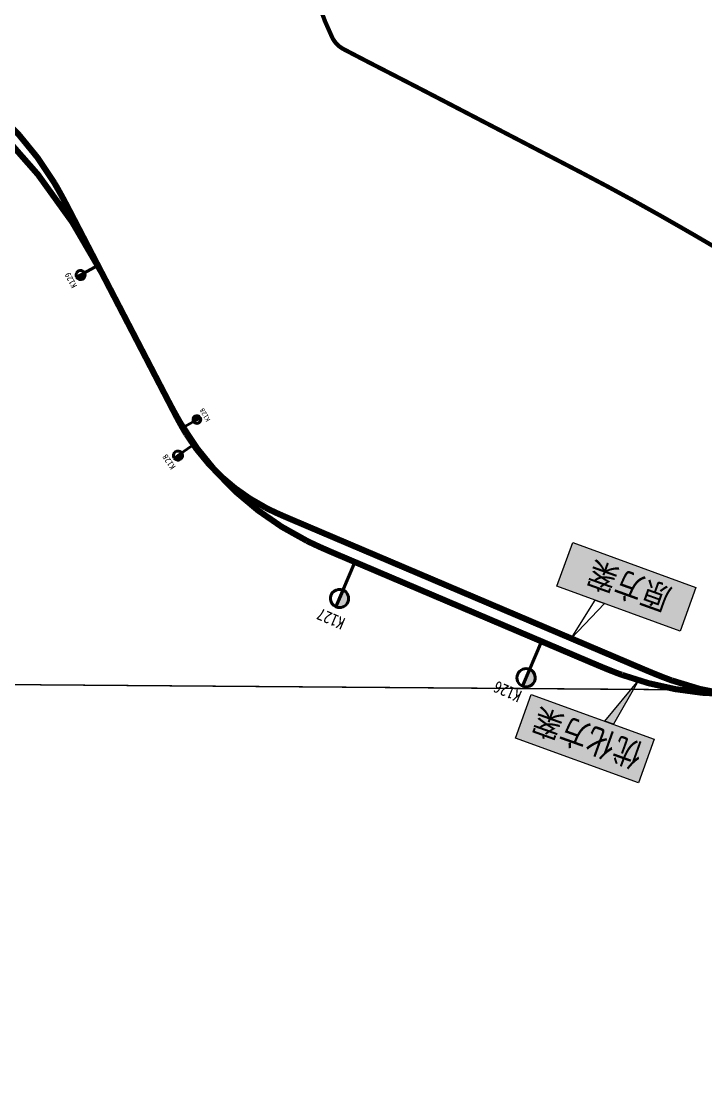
# Model space of a CAD drawing. Header units: millimetres. Extents: x 35376015 to 35425557, y 2978369 to 3016004.
# Drawn here: x 35401108 to 35404482, y 2981415 to 2986726 of the extents above; entities that cross this region are included whole.
import ezdxf
from ezdxf.enums import TextEntityAlignment as Align

# ---------------------------------------------------------------- set-up
doc = ezdxf.new("R2010")
doc.units = ezdxf.units.MM
doc.header["$XCLIPFRAME"] = 0
doc.linetypes.add('ACAD_ISO03W100', pattern=[30, 12, -18])
doc.layers.add('station', color=1, linetype='Continuous', lineweight=60)
doc.layers.add('zhix', color=5, linetype='Continuous', lineweight=30)
doc.styles.add('GTF_XW', font='SIMHEI.TTF', dxfattribs={"width": 0.85})
doc.styles.add('ST', font='SIMHEI.TTF')
picture_1 = doc.add_image_def('image15.tif', size_in_pixel=(23931, 18862))
picture_2 = doc.add_image_def('image19.tif', size_in_pixel=(23856, 18958))

# ---------------------------------------------------------------- blocks, each defined once
blk = doc.blocks.new('公里标')
at = {"layer": 'station'}
h = blk.add_hatch(color=256, dxfattribs=at)
edge = h.paths.add_edge_path()
edge.add_arc((0, 13), 3, 90, 270)
edge.add_line((0, 10), (0, 16))
blk.add_line((0, 16), (0, 0), dxfattribs=at)
blk.add_lwpolyline([(0, 16, 1), (0, 10)], format="xyb", close=True, dxfattribs=at)
blk.add_lwpolyline([(0, 16, -1), (0, 10, -15.340907)], format="xyb", dxfattribs=at)

msp = doc.modelspace()

# ---------------------------------------------------------------- hatches: boundary and pattern name
for points in [[(35404356.5, 2983720.3), (35403749.1, 2983941.2), (35403827.4, 2984156.3), (35404434.7, 2983935.3)], [(35404151.9, 2983477.3), (35404027.5, 2983260.5), (35403985.7, 2983275.7)], [(35404151.4, 2982971.9), (35403544.1, 2983192.9), (35403622.3, 2983407.9), (35404229.7, 2983186.9)]]:
    msp.add_hatch(color=3).paths.add_polyline_path(points)

# ---------------------------------------------------------------- linework, layer by layer
at = {"color": 7, "linetype": 'ACAD_ISO03W100', "lineweight": 30, "ltscale": 2, "const_width": 20, "flags": 128}
msp.add_lwpolyline([(35418866.2, 2978379, 0.00408), (35418596.8, 2978693.1, 0.004791), (35418362.6, 2978956.6, 0.000354), (35418239.2, 2979092.6, 0.003996), (35418228.1, 2979104.6, 0.067922), (35418130.9, 2979183.4, 0.051225), (35417981.4, 2979254.5, 0.009162), (35417860.1, 2979295.1, 0.017071), (35417793.9, 2979313.4, 0.003191), (35417664.5, 2979343.7, -0.002779), (35417515.8, 2979378.4, -0.00539), (35417279.6, 2979437.5, 0.004922), (35417021.1, 2979502.5, 0.037663), (35416897.7, 2979522.6, -0.03128), (35416749, 2979544.8, -0.053256), (35416561.7, 2979606.3, -0.060444), (35416413, 2979696.4, -0.007588), (35416234.3, 2979841, 0.006847), (35416036.6, 2980001.5, 0.000269), (35415709.9, 2980259.1, -0.000284), (35415399.9, 2980503.6, -0.004911), (35414938.6, 2980875.2, 0.012423), (35414754, 2981019.3, 0.022839), (35414740, 2981028.8, 0.001543), (35414525.8, 2981158.3, 0.010641), (35414147.8, 2981374.4, 0.041104), (35414044.6, 2981420.1, 0.069015), (35413989.5, 2981431, 0.030578), (35413863.2, 2981430.6, 0.031152), (35413746.1, 2981415.8, 0.023526), (35413594.1, 2981379.3, 0.09893), (35413417.6, 2981287.4, -0.098334), (35413240.1, 2981194.7, -0.040735), (35413083.5, 2981162.4, -0.057251), (35412969.5, 2981161.5, -0.032707), (35412844.6, 2981183.2, -0.068284), (35412787.9, 2981205.4, -0.006478), (35412708.2, 2981251.4, -0.00631), (35412627.7, 2981300.6, -0.00711), (35412453, 2981413.9, 0.016112), (35412375, 2981462.5, 0.006031), (35412355.7, 2981473.4, -0.001887), (35412293.4, 2981507.8, -0.031059), (35412115.8, 2981621.9, 0.058562), (35412018.1, 2981677.2, 0.074558), (35411972.8, 2981688.8, 0.023372), (35411824.6, 2981696.9, 0.031359), (35411658.6, 2981687.7, -0.046373), (35411546.1, 2981684.9, -0.013686), (35411441.8, 2981694.8, -0.015348), (35411349.5, 2981709.1, -0.009765), (35411222.9, 2981735.2, -0.009876), (35411098.7, 2981765.9, -0.010304), (35410982.9, 2981799.6, -0.003732), (35410665.7, 2981901.5, -0.011102), (35410325.7, 2982022, -0.019593), (35410137.6, 2982102.1, -0.046253), (35410000.5, 2982183.1, 0.027806), (35409777.8, 2982325.9, 0.038888), (35409137, 2982625.4, -0.041892), (35408543.6, 2982907.1, -0.012072), (35408137.3, 2983156.8, 0.016325), (35407835.3, 2983338.9, 0.005319), (35407527.4, 2983506.8, -0.009278), (35407351.6, 2983604.5, -0.002427), (35407251.1, 2983663.4, -0.001072), (35407024.6, 2983798.5, -0.005689), (35406755.9, 2983963.7, -0.023674), (35406693.7, 2984007.1, -0.028773), (35406654.5, 2984041.2, 0.013707), (35406574.3, 2984115.1, 0.00911), (35406364.5, 2984291.5, 0.004021), (35405878.9, 2984678.5, 0.011893), (35405195.9, 2985188.2, 0.018313), (35404733, 2985492, 0.007204), (35404263.5, 2985766.8, 0.008684), (35403867, 2985982.4, 0.000159), (35403714.4, 2986061.8, 0.000046), (35403186.2, 2986336.7, 0.00152), (35402876.1, 2986496.8, -0.002619), (35402696.3, 2986590.2, -0.160091), (35402640.3, 2986648, -0.04925), (35402551.8, 2986887.9, -0.091163), (35402531.9, 2987160, 0.101587), (35402509, 2987404.2, 0.031939), (35402455.4, 2987546.6, 0.061238), (35402414, 2987614.6, 0.066056), (35402315.7, 2987710, 0.060611), (35402186.1, 2987783.8, 0.013787), (35402000.7, 2987855.4, 0.005566), (35401535.2, 2988014.8, 0.005933), (35401024.9, 2988176.6, 0.060875), (35400973.3, 2988185.6, 0.033224), (35400911.1, 2988184.7, 0.007665), (35400643, 2988158.9, 0.016593), (35400459.3, 2988132.1, -0.061093), (35400408.8, 2988129.3, -0.014976), (35400290.7, 2988140.6, 0.003437), (35399777.5, 2988202.1, 0.001665), (35399411.5, 2988242.1, -0.004914), (35399287.6, 2988256.5, -0.047131), (35399187.2, 2988278.8, -0.017709), (35398930.6, 2988372.2, -0.000111), (35398779.7, 2988433.3, -0.000064), (35398519.9, 2988538.6, -0.000203), (35398073.5, 2988719.8, -0.000406), (35397849.8, 2988811, -0.034138), (35397734.3, 2988867.6, -0.048797), (35397661.1, 2988920, -0.026938), (35397646.4, 2988934.4, -0.001673), (35397423.8, 2989177.9, -0.010211), (35396545.8, 2990185.3, -0.111617), (35396489.3, 2990295.5, -0.00203), (35396470.1, 2990371.7, -0.000724), (35396417.2, 2990585.7, -0.000368), (35396317.1, 2990994.7, -0.001366), (35396290.5, 2991105, -0.050222), (35396256.9, 2991355.6, 0.034229), (35396219.3, 2991724.2, 0.006561), (35396183.3, 2991919, 0.00586), (35396137.5, 2992136.1, 0.016024), (35396087.8, 2992329.3, 0.014863), (35396021.5, 2992533.9, 0.042162), (35395954.4, 2992681.1, 0.029286), (35395828.8, 2992876.9, 0.036503), (35395689.3, 2993042, 0.052275), (35395572.8, 2993138.4, 0.024574), (35395433.6, 2993221.5, 0.019092), (35395245.9, 2993312.3, 0.024727), (35395060.7, 2993382.7, -0.028974), (35394903.1, 2993444.1, -0.030124), (35394739.9, 2993531.1, -0.059007), (35394665.5, 2993589.7, -0.019376), (35394594.5, 2993666.5, -0.00622), (35394386, 2993916.4, -0.009421), (35394243.9, 2994098.1, 0.015545), (35394156.4, 2994207.2, 0.089106), (35394087.4, 2994263.6, -0.100465), (35394027.2, 2994315.2, -0.041655), (35394007, 2994346.1, -0.006432), (35393896.2, 2994557.5, -0.054681), (35393773.9, 2994881.5, 0.109516), (35393695, 2995037.1, 0.074144), (35393642, 2995085, 0.038132), (35393521.4, 2995152.6, 0.066069), (35393359.2, 2995203.2, -0.108378), (35393262.5, 2995242.6, -0.00503), (35393059.4, 2995385.3, 0.003045), (35392724.9, 2995622.4, 0.000083), (35392471.9, 2995799.2, 0.000059), (35392115.6, 2996048.2, 0.004384), (35391640.4, 2996374.1, 0.078102), (35391610.9, 2996387.8, 0.037746), (35391594.4, 2996391.3, 0.002429), (35391334.8, 2996423.8, 0.010506), (35390977.1, 2996459.3, -0.036858), (35390875.7, 2996474.8, -0.036605), (35390856.6, 2996480.7, -0.001586), (35390427.7, 2996649.4, -0.004242), (35389970.5, 2996835.4, -0.026615), (35389899.5, 2996869.6, -0.128736), (35389844.8, 2996921.2, -0.014134), (35389504.6, 2997503.2, -0.01943), (35389279, 2997956.3, 0.038686), (35389156.9, 2998179.6, 0.040491), (35389062.6, 2998301.5, 0.036033), (35388937.1, 2998420.6, 0.040561), (35388843, 2998485.8, 0.049283), (35388757.2, 2998524.7, 0.11391), (35388618.7, 2998538.8, -0.068335), (35388388.5, 2998541.3, -0.035603), (35388043.8, 2998617.8, -0.141206), (35387967.5, 2998666.7, -0.001923), (35387871.2, 2998777.3, -0.000521), (35387518, 2999187, -0.000038), (35386834.3, 2999982.1, -0.000524), (35386784.5, 3000040.2, -0.010134), (35386729.9, 3000106.6, 0.008509), (35386665.1, 3000186, 0.047512), (35386585.5, 3000263.8, -0.02445), (35386424.4, 3000407.4, -0.019729), (35386303.5, 3000536.1, -0.053437), (35386266.2, 3000589.8, -0.06379), (35386232.7, 3000675.2, -0.023074), (35386182.4, 3000922.8, -0.000356), (35386171.5, 3000993.1, -0.000949), (35386167.5, 3001019.5, -0.008757), (35386151, 3001144.1, 0.006075), (35386128.2, 3001323.9, 0.038373), (35386094.2, 3001479.6, 0.046036), (35386044.5, 3001602.9, 0.055767), (35385965.9, 3001721, 0.027631), (35385770.6, 3001929.1, 0.00608), (35385451.2, 3002226.5, 0.010585), (35385262.1, 3002391.1, 0.005944), (35385135.2, 3002494.4, -0.00606), (35385010.7, 3002595.7, -0.016777), (35384908.4, 3002687.2, -0.01359), (35384789.1, 3002807.5, -0.066178), (35384707.4, 3002921.6, -0.040011), (35384615.3, 3003133.8, -0.040444), (35384572.4, 3003302.9, -0.040658), (35384557.4, 3003475.8, -0.080631), (35384601.1, 3003753.8, 0.06217), (35384670.7, 3004111.2, 0.020666), (35384677.8, 3004374.9, 0.053226), (35384665.4, 3004476.8, 0.111514), (35384601.5, 3004609.5, -0.078745), (35384499.6, 3004789.9, -0.027664), (35384444, 3004968.6, -0.040755), (35384423.1, 3005093.9, -0.151895), (35384467.7, 3005295.3, 0.164071), (35384504.7, 3005483.3, 0.000046), (35384471.7, 3005734, 0.000043), (35384436.2, 3006002.5, 0.000006), (35384400, 3006276.9, -0.000003), (35384344.1, 3006700.5, -0.004654), (35384329, 3006823.7, -0.001802), (35384294, 3007142.5)], format="xyb", dxfattribs=at)
at = {"color": 7, "lineweight": 30, "const_width": 1}
for points in [[(35407346.6, 2983595.9, -0.002427), (35407246, 2983654.8, -0.001072), (35407019.5, 2983789.9, -0.005689), (35406750.6, 2983955.2, -0.023674), (35406687.6, 2983999.2, -0.028773), (35406647.5, 2984034, 0.013707), (35406567.7, 2984107.5, 0.00911), (35406358.2, 2984283.7, 0.004021), (35405872.8, 2984670.6, 0.011893), (35405190.1, 2985180.1, 0.018313), (35404727.8, 2985483.4, 0.007204), (35404258.6, 2985758.1, 0.008684), (35403862.4, 2985973.5, 0.000159), (35403709.8, 2986053, 0.000046), (35403181.6, 2986327.8, 0.00152), (35402871.5, 2986487.9, -0.002619), (35402691.6, 2986581.3, -0.160091), (35402631.3, 2986643.6, -0.04925), (35402542.2, 2986885.3, -0.091163)], [(35407256.2, 2983672, -0.001072), (35407029.7, 2983807.1, -0.005689), (35406761.2, 2983972.1, -0.023674), (35406699.8, 2984015, -0.028773), (35406661.4, 2984048.3, 0.013707), (35406580.9, 2984122.6, 0.00911), (35406370.8, 2984299.2, 0.004021), (35405885.1, 2984686.4, 0.011893), (35405201.7, 2985196.4, 0.018313), (35404738.2, 2985500.5, 0.007204), (35404268.4, 2985775.5, 0.008684), (35403871.6, 2985991.2, 0.000159), (35403719, 2986070.7, 0.000046), (35403190.9, 2986345.5, 0.00152), (35402880.6, 2986505.7, -0.002619), (35402700.9, 2986599, -0.160091), (35402649.3, 2986652.4, -0.04925), (35402561.5, 2986890.4, -0.091163)]]:
    msp.add_lwpolyline(points, format="xyb", dxfattribs=at)
at = {"color": 5, "lineweight": 30}
for points in [[(35404356.5, 2983720.3), (35403749.1, 2983941.2), (35403827.4, 2984156.3), (35404434.7, 2983935.3)], [(35403984.4, 2983855.6), (35403820.1, 2983683.8), (35403937.4, 2983872.7)]]:
    msp.add_lwpolyline(points, close=True, dxfattribs=at)
at = {"color": 1, "lineweight": 30}
for points in [[(35404151.9, 2983477.3), (35404027.5, 2983260.5), (35403985.7, 2983275.7)], [(35404151.4, 2982971.9), (35403544.1, 2983192.9), (35403622.3, 2983407.9), (35404229.7, 2983186.9)]]:
    msp.add_lwpolyline(points, close=True, dxfattribs=at)
at = {"layer": 'zhix', "color": 1, "const_width": 30, "flags": 128}
msp.add_lwpolyline([(35405001, 2983456.8, -0.148706), (35404071.1, 2983504), (35404070.6, 2983504.1), (35404069.7, 2983504.5), (35404068.7, 2983504.8), (35404067.8, 2983505.2), (35404066.8, 2983505.5), (35404065.9, 2983505.9), (35404065, 2983506.2), (35404064, 2983506.5), (35404063.1, 2983506.9), (35404062.1, 2983507.2), (35404061.2, 2983507.6), (35404060.3, 2983507.9), (35404059.3, 2983508.3), (35404058.4, 2983508.6), (35404057.5, 2983509), (35404056.5, 2983509.3), (35404055.6, 2983509.7), (35404054.6, 2983510), (35404053.7, 2983510.3), (35404052.8, 2983510.7), (35404051.8, 2983511), (35404050.9, 2983511.4), (35404050, 2983511.7), (35404049, 2983512.1), (35404048.1, 2983512.5), (35404047.2, 2983512.8), (35404046.2, 2983513.2), (35404045.3, 2983513.5), (35404044.3, 2983513.9), (35404043.4, 2983514.2), (35404042.5, 2983514.6), (35404041.5, 2983514.9), (35404040.6, 2983515.3), (35404039.7, 2983515.6), (35404038.7, 2983516), (35404037.8, 2983516.4), (35404036.9, 2983516.7), (35404035.9, 2983517.1), (35404035, 2983517.4), (35404034.1, 2983517.8), (35404033.1, 2983518.2), (35404032.2, 2983518.5), (35404031.3, 2983518.9), (35404030.3, 2983519.2), (35404029.4, 2983519.6), (35404028.5, 2983520), (35404027.5, 2983520.3), (35404026.6, 2983520.7), (35404025.7, 2983521), (35404024.8, 2983521.4), (35404023.8, 2983521.8), (35404022.9, 2983522.1), (35404022, 2983522.5), (35404021, 2983522.9), (35404020.1, 2983523.2), (35404019.2, 2983523.6), (35404018.2, 2983524), (35404017.3, 2983524.3), (35404016.4, 2983524.7), (35404015.4, 2983525.1), (35404014.5, 2983525.4), (35404013.6, 2983525.8), (35404012.7, 2983526.2), (35404011.7, 2983526.5), (35404010.8, 2983526.9), (35404009.9, 2983527.3), (35404008.9, 2983527.7), (35404008, 2983528), (35404007.1, 2983528.4), (35404006.2, 2983528.8), (35404005.2, 2983529.1), (35404004.3, 2983529.5), (35404003.4, 2983529.9), (35404002.4, 2983530.3), (35404001.5, 2983530.6), (35404000.6, 2983531), (35403999.7, 2983531.4), (35403998.7, 2983531.8), (35403997.8, 2983532.1), (35403996.9, 2983532.5), (35403995.9, 2983532.9), (35403995, 2983533.3), (35403994.1, 2983533.6), (35403993.2, 2983534), (35403992.2, 2983534.4), (35403991.3, 2983534.8), (35403990.4, 2983535.1), (35403989.5, 2983535.5), (35403988.5, 2983535.9), (35403987.6, 2983536.3), (35403986.7, 2983536.7), (35403985.8, 2983537), (35403984.8, 2983537.4), (35403983.9, 2983537.8), (35403983, 2983538.2), (35403982.1, 2983538.5), (35403981.1, 2983538.9), (35403980.2, 2983539.3), (35403979.3, 2983539.7), (35403978.4, 2983540.1), (35403977.4, 2983540.4), (35403976.5, 2983540.8), (35403975.6, 2983541.2), (35403974.7, 2983541.6), (35403973.7, 2983542), (35403972.8, 2983542.4), (35403971.9, 2983542.7), (35403971, 2983543.1), (35403970, 2983543.5), (35403969.1, 2983543.9), (35403968.2, 2983544.3), (35403967.3, 2983544.7), (35403966.3, 2983545), (35403965.4, 2983545.4), (35403964.5, 2983545.8), (35403963.6, 2983546.2), (35403962.7, 2983546.6), (35403961.7, 2983547), (35403960.8, 2983547.3), (35403959.9, 2983547.7), (35403959, 2983548.1), (35403958, 2983548.5), (35403957.1, 2983548.9), (35403956.2, 2983549.3), (35403955.3, 2983549.7), (35403954.4, 2983550), (35403953.4, 2983550.4), (35403952.5, 2983550.8), (35403951.6, 2983551.2), (35403950.7, 2983551.6), (35403949.7, 2983552), (35403948.8, 2983552.4), (35403947.9, 2983552.8), (35403947, 2983553.1), (35403946.1, 2983553.5), (35403945.1, 2983553.9), (35403944.2, 2983554.3), (35403943.3, 2983554.7), (35403942.4, 2983555.1), (35403941.4, 2983555.5), (35403940.5, 2983555.9), (35403939.6, 2983556.3), (35403938.7, 2983556.6), (35403937.8, 2983557), (35403936.8, 2983557.4), (35403935.9, 2983557.8), (35403935, 2983558.2), (35403934.1, 2983558.6), (35403933.2, 2983559), (35403932.2, 2983559.4), (35403931.3, 2983559.8), (35403930.4, 2983560.1), (35403929.5, 2983560.5), (35403928.6, 2983560.9), (35403927.6, 2983561.3), (35403926.7, 2983561.7), (35403925.8, 2983562.1), (35403924.9, 2983562.5), (35403923.9, 2983562.9), (35403923, 2983563.3), (35403922.1, 2983563.7), (35403921.2, 2983564), (35403920.3, 2983564.4), (35403919.3, 2983564.8), (35403918.4, 2983565.2), (35403917.5, 2983565.6), (35403916.6, 2983566), (35403915.7, 2983566.4), (35403914.7, 2983566.8), (35403913.8, 2983567.2), (35403912.9, 2983567.6), (35403912, 2983568), (35403911.1, 2983568.3), (35403910.1, 2983568.7), (35403909.2, 2983569.1), (35403908.3, 2983569.5), (35403907.4, 2983569.9), (35403906.5, 2983570.3), (35403905.5, 2983570.7), (35403904.6, 2983571.1), (35402679.7, 2984091.7), (35402678.7, 2984092.1), (35402677.8, 2984092.5), (35402676.9, 2984092.9), (35402676, 2984093.2), (35402675.1, 2984093.6), (35402674.1, 2984094), (35402673.2, 2984094.4), (35402672.3, 2984094.8), (35402671.4, 2984095.2), (35402670.5, 2984095.6), (35402669.5, 2984096), (35402668.6, 2984096.4), (35402667.7, 2984096.8), (35402666.8, 2984097.2), (35402665.9, 2984097.5), (35402664.9, 2984097.9), (35402664, 2984098.3), (35402663.1, 2984098.7), (35402662.2, 2984099.1), (35402661.3, 2984099.5), (35402660.3, 2984099.9), (35402659.4, 2984100.3), (35402658.5, 2984100.7), (35402657.6, 2984101.1), (35402656.7, 2984101.5), (35402655.7, 2984101.9), (35402654.8, 2984102.3), (35402653.9, 2984102.6), (35402653, 2984103), (35402652.1, 2984103.4), (35402651.1, 2984103.8), (35402650.2, 2984104.2), (35402649.3, 2984104.6), (35402648.4, 2984105), (35402647.5, 2984105.4), (35402646.5, 2984105.8), (35402645.6, 2984106.2), (35402644.7, 2984106.6), (35402643.8, 2984107), (35402642.9, 2984107.4), (35402641.9, 2984107.8), (35402641, 2984108.1), (35402640.1, 2984108.5), (35402639.2, 2984108.9), (35402638.3, 2984109.3), (35402637.3, 2984109.7), (35402636.4, 2984110.1), (35402635.5, 2984110.5), (35402634.6, 2984110.9), (35402633.7, 2984111.3), (35402632.8, 2984111.7), (35402631.8, 2984112.1), (35402630.9, 2984112.5), (35402630, 2984112.9), (35402629.1, 2984113.3), (35402628.2, 2984113.7), (35402627.2, 2984114.1), (35402626.3, 2984114.5), (35402625.4, 2984114.9), (35402624.5, 2984115.3), (35402623.6, 2984115.7), (35402622.7, 2984116.1), (35402621.7, 2984116.5), (35402620.8, 2984116.9), (35402619.9, 2984117.3), (35402619, 2984117.7), (35402618.1, 2984118.1), (35402617.2, 2984118.5), (35402616.2, 2984118.9), (35402615.3, 2984119.3), (35402614.4, 2984119.7), (35402613.5, 2984120.1), (35402612.6, 2984120.5), (35402611.7, 2984120.9), (35402610.7, 2984121.3), (35402609.8, 2984121.7), (35402608.9, 2984122.1), (35402608, 2984122.5), (35402607.1, 2984122.9), (35402606.2, 2984123.3), (35402605.2, 2984123.7), (35402604.3, 2984124.1), (35402603.4, 2984124.5), (35402602.5, 2984124.9), (35402601.6, 2984125.3), (35402600.7, 2984125.7), (35402599.8, 2984126.1), (35402598.8, 2984126.5), (35402597.9, 2984126.9), (35402597, 2984127.3), (35402596.1, 2984127.7), (35402595.2, 2984128.1), (35402594.3, 2984128.5), (35402593.4, 2984128.9), (35402592.4, 2984129.3), (35402591.5, 2984129.7), (35402590.6, 2984130.1), (35402589.7, 2984130.5), (35402588.8, 2984131), (35402587.9, 2984131.4), (35402587, 2984131.8), (35402586, 2984132.2), (35402585.1, 2984132.6), (35402584.2, 2984133), (35402583.3, 2984133.4), (35402582.4, 2984133.8), (35402581.5, 2984134.2), (35402580.6, 2984134.6), (35402579.7, 2984135), (35402578.8, 2984135.5), (35402577.8, 2984135.9), (35402576.9, 2984136.3), (35402576, 2984136.7), (35402575.1, 2984137.1), (35402574.2, 2984137.5), (35402573.3, 2984137.9), (35402572.4, 2984138.3), (35402571.5, 2984138.8), (35402570.6, 2984139.2), (35402569.6, 2984139.6), (35402568.7, 2984140), (35402567.8, 2984140.4), (35402566.9, 2984140.8), (35402566, 2984141.3), (35402565.1, 2984141.7), (35402564.2, 2984142.1), (35402563.3, 2984142.5), (35402562.4, 2984142.9), (35402561.5, 2984143.3), (35402560.6, 2984143.8), (35402559.7, 2984144.2), (35402558.7, 2984144.6), (35402557.8, 2984145), (35402556.9, 2984145.5), (35402556, 2984145.9), (35402555.1, 2984146.3), (35402554.2, 2984146.7), (35402553.3, 2984147.1), (35402552.4, 2984147.6), (35402551.5, 2984148), (35402550.6, 2984148.4), (35402549.7, 2984148.8), (35402548.8, 2984149.3), (35402547.9, 2984149.7), (35402547, 2984150.1), (35402546.1, 2984150.5), (35402545.2, 2984151), (35402544.3, 2984151.4), (35402543.4, 2984151.8), (35402542.4, 2984152.3), (35402541.5, 2984152.7), (35402540.6, 2984153.1), (35402539.7, 2984153.5), (35402538.8, 2984154), (35402537.9, 2984154.4), (35402537, 2984154.8), (35402536.1, 2984155.3), (35402535.2, 2984155.7), (35402534.3, 2984156.1), (35402533.4, 2984156.6), (35402532.5, 2984157), (35402531.6, 2984157.4), (35402530.7, 2984157.9), (35402529.8, 2984158.3), (35402528.9, 2984158.8), (35402528, 2984159.2), (35402527.1, 2984159.6), (35402526.2, 2984160.1), (35402525.3, 2984160.5), (35402524.4, 2984160.9), (35402523.5, 2984161.4), (35402522.6, 2984161.8), (35402521.7, 2984162.3), (35402520.8, 2984162.7), (35402519.9, 2984163.1), (35402519.1, 2984163.6), (35402518.2, 2984164), (35402517.3, 2984164.5), (35402516.4, 2984164.9), (35402515.9, 2984165.1, -0.143624), (35401896.3, 2984738.7), (35401896.1, 2984739.1), (35401895.5, 2984740), (35401895, 2984740.9), (35401894.5, 2984741.7), (35401894, 2984742.6), (35401893.5, 2984743.4), (35401893, 2984744.3), (35401892.5, 2984745.2), (35401892, 2984746), (35401891.5, 2984746.9), (35401891, 2984747.7), (35401890.4, 2984748.6), (35401889.9, 2984749.5), (35401889.4, 2984750.3), (35401888.9, 2984751.2), (35401888.4, 2984752.1), (35401887.9, 2984752.9), (35401887.4, 2984753.8), (35401886.9, 2984754.6), (35401886.4, 2984755.5), (35401885.9, 2984756.4), (35401885.4, 2984757.2), (35401884.9, 2984758.1), (35401884.4, 2984759), (35401883.9, 2984759.8), (35401883.4, 2984760.7), (35401882.9, 2984761.6), (35401882.4, 2984762.4), (35401881.9, 2984763.3), (35401881.4, 2984764.2), (35401880.9, 2984765), (35401880.4, 2984765.9), (35401879.9, 2984766.8), (35401879.4, 2984767.6), (35401878.9, 2984768.5), (35401878.4, 2984769.4), (35401877.9, 2984770.2), (35401877.4, 2984771.1), (35401877, 2984772), (35401876.5, 2984772.9), (35401876, 2984773.7), (35401875.5, 2984774.6), (35401875, 2984775.5), (35401874.5, 2984776.3), (35401874, 2984777.2), (35401873.5, 2984778.1), (35401873, 2984779), (35401872.5, 2984779.8), (35401872, 2984780.7), (35401871.6, 2984781.6), (35401871.1, 2984782.4), (35401870.6, 2984783.3), (35401870.1, 2984784.2), (35401869.6, 2984785.1), (35401869.1, 2984785.9), (35401868.6, 2984786.8), (35401868.1, 2984787.7), (35401867.7, 2984788.6), (35401867.2, 2984789.4), (35401866.7, 2984790.3), (35401866.2, 2984791.2), (35401865.7, 2984792.1), (35401865.2, 2984792.9), (35401864.8, 2984793.8), (35401864.3, 2984794.7), (35401863.8, 2984795.6), (35401863.3, 2984796.4), (35401862.8, 2984797.3), (35401862.3, 2984798.2), (35401861.9, 2984799.1), (35401861.4, 2984799.9), (35401860.9, 2984800.8), (35401860.4, 2984801.7), (35401859.9, 2984802.6), (35401859.5, 2984803.5), (35401859, 2984804.3), (35401858.5, 2984805.2), (35401858, 2984806.1), (35401857.6, 2984807), (35401857.1, 2984807.8), (35401856.6, 2984808.7), (35401856.1, 2984809.6), (35401855.6, 2984810.5), (35401855.2, 2984811.4), (35401854.7, 2984812.2), (35401854.2, 2984813.1), (35401853.7, 2984814), (35401853.3, 2984814.9), (35401852.8, 2984815.8), (35401852.3, 2984816.6), (35401851.8, 2984817.5), (35401851.4, 2984818.4), (35401850.9, 2984819.3), (35401850.4, 2984820.2), (35401849.9, 2984821), (35401849.5, 2984821.9), (35401849, 2984822.8), (35401848.5, 2984823.7), (35401848.1, 2984824.6), (35401847.6, 2984825.5), (35401847.1, 2984826.3), (35401846.6, 2984827.2), (35401846.2, 2984828.1), (35401845.7, 2984829), (35401845.2, 2984829.9), (35401844.8, 2984830.7), (35401844.3, 2984831.6), (35401843.8, 2984832.5), (35401843.4, 2984833.4), (35401842.9, 2984834.3), (35401842.4, 2984835.2), (35401842, 2984836), (35401841.5, 2984836.9), (35401841, 2984837.8), (35401840.5, 2984838.7), (35401840.1, 2984839.6), (35401839.6, 2984840.5), (35401839.1, 2984841.4), (35401838.7, 2984842.2), (35401838.2, 2984843.1), (35401837.7, 2984844), (35401837.3, 2984844.9), (35401836.8, 2984845.8), (35401836.3, 2984846.7), (35401835.9, 2984847.5), (35401835.4, 2984848.4), (35401834.9, 2984849.3), (35401834.5, 2984850.2), (35401834, 2984851.1), (35401833.6, 2984852), (35401833.1, 2984852.9), (35401832.6, 2984853.7), (35401832.2, 2984854.6), (35401831.7, 2984855.5), (35401831.2, 2984856.4), (35401830.8, 2984857.3), (35401830.3, 2984858.2), (35401829.8, 2984859.1), (35401829.4, 2984859.9), (35401828.9, 2984860.8), (35401828.4, 2984861.7), (35401828, 2984862.6), (35401827.5, 2984863.5), (35401827.1, 2984864.4), (35401826.6, 2984865.3), (35401826.1, 2984866.1), (35401825.7, 2984867), (35401825.2, 2984867.9), (35401824.7, 2984868.8), (35401824.3, 2984869.7), (35401823.8, 2984870.6), (35401823.4, 2984871.5), (35401822.9, 2984872.3), (35401822.4, 2984873.2), (35401822, 2984874.1), (35401821.5, 2984875), (35401821, 2984875.9), (35401820.6, 2984876.8), (35401820.1, 2984877.7), (35401819.7, 2984878.6), (35401819.2, 2984879.4), (35401818.7, 2984880.3), (35401818.3, 2984881.2), (35401817.8, 2984882.1), (35401817.4, 2984883), (35401816.9, 2984883.9), (35401816.4, 2984884.8), (35401816, 2984885.7), (35401815.5, 2984886.5), (35401815, 2984887.4), (35401814.6, 2984888.3), (35401814.1, 2984889.2), (35401813.7, 2984890.1), (35401813.2, 2984891), (35401812.7, 2984891.9), (35401812.3, 2984892.8), (35401811.8, 2984893.6), (35401811.4, 2984894.5), (35401810.9, 2984895.4), (35401810.4, 2984896.3), (35401504.8, 2985484.9, 0.121797), (35400553.6, 2986566.3)], format="xyb", dxfattribs=at)
at = {"layer": 'zhix', "color": 5, "const_width": 30, "flags": 128}
msp.add_lwpolyline([(35405020.1, 2983402.9, -0.119494), (35404317, 2983476.5), (35404316.6, 2983476.6), (35404315.6, 2983477), (35404314.7, 2983477.3), (35404313.7, 2983477.7), (35404312.8, 2983478), (35404311.9, 2983478.3), (35404310.9, 2983478.7), (35404310, 2983479), (35404309, 2983479.4), (35404308.1, 2983479.7), (35404307.2, 2983480), (35404306.2, 2983480.4), (35404305.3, 2983480.7), (35404304.3, 2983481.1), (35404303.4, 2983481.4), (35404302.5, 2983481.8), (35404301.5, 2983482.1), (35404300.6, 2983482.4), (35404299.6, 2983482.8), (35404298.7, 2983483.1), (35404297.8, 2983483.5), (35404296.8, 2983483.8), (35404295.9, 2983484.2), (35404295, 2983484.5), (35404294, 2983484.9), (35404293.1, 2983485.2), (35404292.1, 2983485.6), (35404291.2, 2983485.9), (35404290.3, 2983486.3), (35404289.3, 2983486.6), (35404288.4, 2983487), (35404287.5, 2983487.3), (35404286.5, 2983487.7), (35404285.6, 2983488), (35404284.7, 2983488.4), (35404283.7, 2983488.8), (35404282.8, 2983489.1), (35404281.9, 2983489.5), (35404280.9, 2983489.8), (35404280, 2983490.2), (35404279.1, 2983490.5), (35404278.1, 2983490.9), (35404277.2, 2983491.3), (35404276.3, 2983491.6), (35404275.3, 2983492), (35404274.4, 2983492.3), (35404273.5, 2983492.7), (35404272.5, 2983493.1), (35404271.6, 2983493.4), (35404270.7, 2983493.8), (35404269.7, 2983494.1), (35404268.8, 2983494.5), (35404267.9, 2983494.9), (35404266.9, 2983495.2), (35404266, 2983495.6), (35404265.1, 2983496), (35404264.1, 2983496.3), (35404263.2, 2983496.7), (35404262.3, 2983497.1), (35404261.3, 2983497.4), (35404260.4, 2983497.8), (35404259.5, 2983498.2), (35404258.6, 2983498.5), (35404257.6, 2983498.9), (35404256.7, 2983499.3), (35404255.8, 2983499.6), (35404254.8, 2983500), (35404253.9, 2983500.4), (35404253, 2983500.7), (35404252, 2983501.1), (35404251.1, 2983501.5), (35404250.2, 2983501.9), (35404249.3, 2983502.2), (35404248.3, 2983502.6), (35404247.4, 2983503), (35404246.5, 2983503.3), (35404245.5, 2983503.7), (35404244.6, 2983504.1), (35404243.7, 2983504.5), (35404242.8, 2983504.8), (35404241.8, 2983505.2), (35404240.9, 2983505.6), (35404240, 2983506), (35404239.1, 2983506.3), (35404238.1, 2983506.7), (35404237.2, 2983507.1), (35404236.3, 2983507.5), (35404235.4, 2983507.8), (35404234.4, 2983508.2), (35404233.5, 2983508.6), (35404232.6, 2983509), (35404231.6, 2983509.3), (35404230.7, 2983509.7), (35404229.8, 2983510.1), (35404228.9, 2983510.5), (35404227.9, 2983510.9), (35404227, 2983511.2), (35404226.1, 2983511.6), (35404225.2, 2983512), (35404224.2, 2983512.4), (35404223.3, 2983512.8), (35404222.4, 2983513.1), (35404221.5, 2983513.5), (35404220.5, 2983513.9), (35404219.6, 2983514.3), (35404218.7, 2983514.7), (35404217.8, 2983515), (35404216.8, 2983515.4), (35404215.9, 2983515.8), (35404215, 2983516.2), (35404214.1, 2983516.6), (35404213.2, 2983517), (35404212.2, 2983517.3), (35404211.3, 2983517.7), (35404210.4, 2983518.1), (35404209.5, 2983518.5), (35404208.5, 2983518.9), (35404207.6, 2983519.3), (35404206.7, 2983519.6), (35404205.8, 2983520), (35404204.8, 2983520.4), (35404203.9, 2983520.8), (35404203, 2983521.2), (35404202.1, 2983521.6), (35404201.2, 2983522), (35404200.2, 2983522.3), (35404199.3, 2983522.7), (35404198.4, 2983523.1), (35404197.5, 2983523.5), (35404196.5, 2983523.9), (35404195.6, 2983524.3), (35404194.7, 2983524.7), (35404193.8, 2983525.1), (35404192.9, 2983525.4), (35404191.9, 2983525.8), (35404191, 2983526.2), (35404190.1, 2983526.6), (35404189.2, 2983527), (35404188.2, 2983527.4), (35404187.3, 2983527.8), (35404186.4, 2983528.2), (35404185.5, 2983528.5), (35404184.6, 2983528.9), (35404183.6, 2983529.3), (35404182.7, 2983529.7), (35404181.8, 2983530.1), (35404180.9, 2983530.5), (35404180, 2983530.9), (35404179, 2983531.3), (35404178.1, 2983531.7), (35404177.2, 2983532), (35404176.3, 2983532.4), (35404175.3, 2983532.8), (35404174.4, 2983533.2), (35404173.5, 2983533.6), (35404172.6, 2983534), (35404171.7, 2983534.4), (35404170.7, 2983534.8), (35404169.8, 2983535.2), (35404168.9, 2983535.6), (35404168, 2983536), (35404167.1, 2983536.3), (35404166.1, 2983536.7), (35404165.2, 2983537.1), (35404164.3, 2983537.5), (35404163.4, 2983537.9), (35404162.5, 2983538.3), (35404161.5, 2983538.7), (35404160.6, 2983539.1), (35404159.7, 2983539.5), (35404158.8, 2983539.9), (35404157.9, 2983540.2), (35404156.9, 2983540.6), (35404156, 2983541), (35404155.1, 2983541.4), (35404154.2, 2983541.8), (35404153.3, 2983542.2), (35404152.3, 2983542.6), (35404151.4, 2983543), (35404150.5, 2983543.4), (35402449.3, 2984266.4), (35402448.4, 2984266.7), (35402447.5, 2984267.1), (35402446.6, 2984267.5), (35402445.7, 2984267.9), (35402444.7, 2984268.3), (35402443.8, 2984268.7), (35402442.9, 2984269.1), (35402442, 2984269.5), (35402441.1, 2984269.9), (35402440.1, 2984270.3), (35402439.2, 2984270.7), (35402438.3, 2984271), (35402437.4, 2984271.4), (35402436.5, 2984271.8), (35402435.5, 2984272.2), (35402434.6, 2984272.6), (35402433.7, 2984273), (35402432.8, 2984273.4), (35402431.9, 2984273.8), (35402430.9, 2984274.2), (35402430, 2984274.6), (35402429.1, 2984275), (35402428.2, 2984275.4), (35402427.3, 2984275.8), (35402426.3, 2984276.1), (35402425.4, 2984276.5), (35402424.5, 2984276.9), (35402423.6, 2984277.3), (35402422.7, 2984277.7), (35402421.7, 2984278.1), (35402420.8, 2984278.5), (35402419.9, 2984278.9), (35402419, 2984279.3), (35402418.1, 2984279.7), (35402417.1, 2984280.1), (35402416.2, 2984280.5), (35402415.3, 2984280.9), (35402414.4, 2984281.3), (35402413.5, 2984281.7), (35402412.6, 2984282.1), (35402411.6, 2984282.5), (35402410.7, 2984282.9), (35402409.8, 2984283.3), (35402408.9, 2984283.6), (35402408, 2984284), (35402407, 2984284.4), (35402406.1, 2984284.8), (35402405.2, 2984285.2), (35402404.3, 2984285.6), (35402403.4, 2984286), (35402402.5, 2984286.4), (35402401.5, 2984286.8), (35402400.6, 2984287.2), (35402399.7, 2984287.6), (35402398.8, 2984288), (35402397.9, 2984288.4), (35402397, 2984288.8), (35402396, 2984289.2), (35402395.1, 2984289.6), (35402394.2, 2984290), (35402393.3, 2984290.4), (35402392.4, 2984290.8), (35402391.5, 2984291.2), (35402390.6, 2984291.7), (35402389.6, 2984292.1), (35402388.7, 2984292.5), (35402387.8, 2984292.9), (35402386.9, 2984293.3), (35402386, 2984293.7), (35402385.1, 2984294.1), (35402384.2, 2984294.5), (35402383.2, 2984294.9), (35402382.3, 2984295.3), (35402381.4, 2984295.7), (35402380.5, 2984296.1), (35402379.6, 2984296.5), (35402378.7, 2984296.9), (35402377.8, 2984297.3), (35402376.8, 2984297.8), (35402375.9, 2984298.2), (35402375, 2984298.6), (35402374.1, 2984299), (35402373.2, 2984299.4), (35402372.3, 2984299.8), (35402371.4, 2984300.2), (35402370.5, 2984300.6), (35402369.6, 2984301.1), (35402368.7, 2984301.5), (35402367.7, 2984301.9), (35402366.8, 2984302.3), (35402365.9, 2984302.7), (35402365, 2984303.1), (35402364.1, 2984303.5), (35402363.2, 2984304), (35402362.3, 2984304.4), (35402361.4, 2984304.8), (35402360.5, 2984305.2), (35402359.6, 2984305.6), (35402358.7, 2984306.1), (35402357.7, 2984306.5), (35402356.8, 2984306.9), (35402355.9, 2984307.3), (35402355, 2984307.8), (35402354.1, 2984308.2), (35402353.2, 2984308.6), (35402352.3, 2984309), (35402351.4, 2984309.4), (35402350.5, 2984309.9), (35402349.6, 2984310.3), (35402348.7, 2984310.7), (35402347.8, 2984311.2), (35402346.9, 2984311.6), (35402346, 2984312), (35402345.1, 2984312.4), (35402344.2, 2984312.9), (35402343.3, 2984313.3), (35402342.4, 2984313.7), (35402341.5, 2984314.2), (35402340.6, 2984314.6), (35402339.7, 2984315), (35402338.8, 2984315.5), (35402337.9, 2984315.9), (35402337, 2984316.4), (35402336.1, 2984316.8), (35402335.2, 2984317.2), (35402334.3, 2984317.7), (35402333.4, 2984318.1), (35402332.5, 2984318.5), (35402331.6, 2984319), (35402330.7, 2984319.4), (35402329.8, 2984319.9), (35402328.9, 2984320.3), (35402328, 2984320.8), (35402327.1, 2984321.2), (35402326.2, 2984321.6), (35402325.3, 2984322.1), (35402324.4, 2984322.5), (35402323.5, 2984323), (35402322.6, 2984323.4), (35402321.7, 2984323.9), (35402320.8, 2984324.3), (35402320, 2984324.8), (35402319.1, 2984325.2), (35402318.2, 2984325.7), (35402317.3, 2984326.2), (35402316.4, 2984326.6), (35402315.5, 2984327.1), (35402314.6, 2984327.5), (35402313.7, 2984328), (35402313.3, 2984328.2, -0.136062), (35401921.1, 2984691.2), (35401920.9, 2984691.6), (35401920.4, 2984692.5), (35401919.8, 2984693.3), (35401919.3, 2984694.2), (35401918.8, 2984695), (35401918.3, 2984695.9), (35401917.7, 2984696.7), (35401917.2, 2984697.6), (35401916.7, 2984698.5), (35401916.2, 2984699.3), (35401915.7, 2984700.2), (35401915.1, 2984701), (35401914.6, 2984701.9), (35401914.1, 2984702.7), (35401913.6, 2984703.6), (35401913.1, 2984704.4), (35401912.6, 2984705.3), (35401912.1, 2984706.2), (35401911.6, 2984707), (35401911, 2984707.9), (35401910.5, 2984708.7), (35401910, 2984709.6), (35401909.5, 2984710.5), (35401909, 2984711.3), (35401908.5, 2984712.2), (35401908, 2984713.1), (35401907.5, 2984713.9), (35401907, 2984714.8), (35401906.5, 2984715.6), (35401906, 2984716.5), (35401905.5, 2984717.4), (35401905, 2984718.2), (35401904.5, 2984719.1), (35401904, 2984720), (35401903.5, 2984720.8), (35401903, 2984721.7), (35401902.5, 2984722.6), (35401902, 2984723.4), (35401901.5, 2984724.3), (35401901, 2984725.2), (35401900.5, 2984726), (35401900, 2984726.9), (35401899.5, 2984727.8), (35401899, 2984728.6), (35401898.5, 2984729.5), (35401898, 2984730.4), (35401897.5, 2984731.3), (35401897, 2984732.1), (35401896.5, 2984733), (35401896.1, 2984733.9), (35401895.6, 2984734.7), (35401895.1, 2984735.6), (35401894.6, 2984736.5), (35401894.1, 2984737.4), (35401893.6, 2984738.2), (35401893.1, 2984739.1), (35401892.6, 2984740), (35401892.1, 2984740.9), (35401891.7, 2984741.7), (35401891.2, 2984742.6), (35401890.7, 2984743.5), (35401890.2, 2984744.4), (35401889.7, 2984745.2), (35401889.2, 2984746.1), (35401888.8, 2984747), (35401888.3, 2984747.9), (35401887.8, 2984748.7), (35401887.3, 2984749.6), (35401886.8, 2984750.5), (35401886.4, 2984751.4), (35401885.9, 2984752.2), (35401885.4, 2984753.1), (35401884.9, 2984754), (35401884.4, 2984754.9), (35401884, 2984755.8), (35401883.5, 2984756.6), (35401883, 2984757.5), (35401882.5, 2984758.4), (35401882.1, 2984759.3), (35401881.6, 2984760.1), (35401881.1, 2984761), (35401880.6, 2984761.9), (35401880.2, 2984762.8), (35401879.7, 2984763.7), (35401879.2, 2984764.6), (35401878.7, 2984765.4), (35401878.3, 2984766.3), (35401877.8, 2984767.2), (35401877.3, 2984768.1), (35401876.8, 2984769), (35401876.4, 2984769.8), (35401875.9, 2984770.7), (35401875.4, 2984771.6), (35401875, 2984772.5), (35401874.5, 2984773.4), (35401874, 2984774.3), (35401873.6, 2984775.1), (35401873.1, 2984776), (35401872.6, 2984776.9), (35401872.1, 2984777.8), (35401871.7, 2984778.7), (35401871.2, 2984779.6), (35401870.7, 2984780.4), (35401870.3, 2984781.3), (35401869.8, 2984782.2), (35401869.3, 2984783.1), (35401868.9, 2984784), (35401868.4, 2984784.9), (35401867.9, 2984785.7), (35401867.5, 2984786.6), (35401867, 2984787.5), (35401866.5, 2984788.4), (35401866.1, 2984789.3), (35401865.6, 2984790.2), (35401865.2, 2984791.1), (35401864.7, 2984791.9), (35401864.2, 2984792.8), (35401863.8, 2984793.7), (35401863.3, 2984794.6), (35401862.8, 2984795.5), (35401862.4, 2984796.4), (35401861.9, 2984797.3), (35401861.4, 2984798.1), (35401861, 2984799), (35401860.5, 2984799.9), (35401860.1, 2984800.8), (35401859.6, 2984801.7), (35401859.1, 2984802.6), (35401858.7, 2984803.5), (35401858.2, 2984804.3), (35401857.7, 2984805.2), (35401857.3, 2984806.1), (35401856.8, 2984807), (35401856.4, 2984807.9), (35401855.9, 2984808.8), (35401855.4, 2984809.7), (35401855, 2984810.6), (35401854.5, 2984811.4), (35401854.1, 2984812.3), (35401853.6, 2984813.2), (35401853.1, 2984814.1), (35401852.7, 2984815), (35401852.2, 2984815.9), (35401851.7, 2984816.8), (35401851.3, 2984817.7), (35401850.8, 2984818.5), (35401850.4, 2984819.4), (35401849.9, 2984820.3), (35401849.4, 2984821.2), (35401849, 2984822.1), (35401353.9, 2985775.3), (35401353.5, 2985776.2), (35401353, 2985777.1), (35401352.5, 2985778), (35401352.1, 2985778.9), (35401351.6, 2985779.7), (35401351.2, 2985780.6), (35401350.7, 2985781.5), (35401350.2, 2985782.4), (35401349.8, 2985783.3), (35401349.3, 2985784.2), (35401348.9, 2985785.1), (35401348.4, 2985786), (35401347.9, 2985786.8), (35401347.5, 2985787.7), (35401347, 2985788.6), (35401346.6, 2985789.5), (35401346.1, 2985790.4), (35401345.6, 2985791.3), (35401345.2, 2985792.2), (35401344.7, 2985793.1), (35401344.2, 2985793.9), (35401343.8, 2985794.8), (35401343.3, 2985795.7), (35401342.9, 2985796.6), (35401342.4, 2985797.5), (35401341.9, 2985798.4), (35401341.5, 2985799.3), (35401341, 2985800.2), (35401340.5, 2985801), (35401340.1, 2985801.9), (35401339.6, 2985802.8), (35401339.2, 2985803.7), (35401338.7, 2985804.6), (35401338.2, 2985805.5), (35401337.8, 2985806.4), (35401337.3, 2985807.2), (35401336.8, 2985808.1), (35401336.4, 2985809), (35401335.9, 2985809.9), (35401335.5, 2985810.8), (35401335, 2985811.7), (35401334.5, 2985812.6), (35401334.1, 2985813.4), (35401333.6, 2985814.3), (35401333.1, 2985815.2), (35401332.7, 2985816.1), (35401332.2, 2985817), (35401331.7, 2985817.9), (35401331.3, 2985818.8), (35401330.8, 2985819.6), (35401330.3, 2985820.5), (35401329.9, 2985821.4), (35401329.4, 2985822.3), (35401329, 2985823.2), (35401328.5, 2985824.1), (35401328, 2985825), (35401327.6, 2985825.8), (35401327.1, 2985826.7), (35401326.6, 2985827.6), (35401326.2, 2985828.5), (35401325.7, 2985829.4), (35401325.2, 2985830.3), (35401324.8, 2985831.1), (35401324.3, 2985832), (35401323.8, 2985832.9), (35401323.4, 2985833.8), (35401322.9, 2985834.7), (35401322.4, 2985835.6), (35401321.9, 2985836.5), (35401321.5, 2985837.3), (35401321, 2985838.2), (35401320.5, 2985839.1), (35401320.1, 2985840), (35401319.6, 2985840.9), (35401319.1, 2985841.7), (35401318.7, 2985842.6), (35401318.2, 2985843.5), (35401317.7, 2985844.4), (35401317.2, 2985845.3), (35401316.8, 2985846.2), (35401316.3, 2985847), (35401315.8, 2985847.9), (35401315.4, 2985848.8), (35401314.9, 2985849.7), (35401314.4, 2985850.6), (35401313.9, 2985851.4), (35401313.5, 2985852.3), (35401313, 2985853.2), (35401312.5, 2985854.1), (35401312, 2985855), (35401311.6, 2985855.9), (35401311.1, 2985856.7), (35401310.6, 2985857.6), (35401310.1, 2985858.5), (35401309.7, 2985859.4), (35401309.2, 2985860.3), (35401308.7, 2985861.1), (35401308.2, 2985862), (35401307.8, 2985862.9), (35401307.3, 2985863.8), (35401306.8, 2985864.6), (35401306.3, 2985865.5), (35401305.9, 2985866.4), (35401305.4, 2985867.3), (35401304.9, 2985868.2), (35401304.4, 2985869), (35401303.9, 2985869.9), (35401303.5, 2985870.8), (35401303, 2985871.7), (35401302.5, 2985872.5), (35401302, 2985873.4), (35401301.5, 2985874.3), (35401301.1, 2985875.2), (35401300.6, 2985876.1), (35401300.1, 2985876.9), (35401299.6, 2985877.8), (35401299.1, 2985878.7), (35401298.6, 2985879.6), (35401298.2, 2985880.4), (35401297.7, 2985881.3), (35401297.2, 2985882.2), (35401296.7, 2985883.1), (35401296.2, 2985883.9), (35401295.7, 2985884.8), (35401295.2, 2985885.7), (35401294.8, 2985886.6), (35401294.3, 2985887.4), (35401293.8, 2985888.3), (35401293.3, 2985889.2), (35401292.8, 2985890), (35401292.3, 2985890.9), (35401291.8, 2985891.8), (35401291.3, 2985892.7), (35401290.9, 2985893.5), (35401290.4, 2985894.4), (35401289.9, 2985895.3), (35401289.4, 2985896.1), (35401288.9, 2985897), (35401288.4, 2985897.9), (35401287.9, 2985898.8), (35401287.4, 2985899.6), (35401286.9, 2985900.5), (35401286.4, 2985901.4), (35401285.9, 2985902.2), (35401285.4, 2985903.1), (35401284.9, 2985904), (35401284.4, 2985904.8), (35401283.9, 2985905.7), (35401283.5, 2985906.6), (35401283, 2985907.4), (35401282.5, 2985908.3), (35401282, 2985909.2), (35401281.5, 2985910), (35401281, 2985910.9), (35401280.5, 2985911.8), (35401280, 2985912.6), (35401279.5, 2985913.5), (35401279, 2985914.4), (35401278.5, 2985915.2), (35401278, 2985916.1), (35401277.5, 2985917), (35401277, 2985917.8), (35401276.4, 2985918.7), (35401275.9, 2985919.6), (35401275.4, 2985920.4), (35401274.9, 2985921.3), (35401274.4, 2985922.2), (35401273.9, 2985923), (35401273.4, 2985923.9), (35401272.9, 2985924.7), (35401272.4, 2985925.6), (35401271.9, 2985926.5), (35401271.4, 2985927.3), (35401270.9, 2985928.2), (35401270.4, 2985929), (35401269.8, 2985929.9), (35401269.3, 2985930.8), (35401268.8, 2985931.6), (35401268.3, 2985932.5), (35401268.1, 2985932.9, 0.12188), (35400760.7, 2986444.5)], format="xyb", dxfattribs=at)

# ---------------------------------------------------------------- block references
at = {"layer": 'station', "color": 1}
for p, xscale, yscale, zscale, rotation in [((35401485, 2985522.3), 7.499999999461739, 7.5, 7.5, 118.252901836185), ((35401959, 2984642.3), 7.500000000040264, 7.5, 7.5, 125.2566760143291), ((35402752.9, 2984060.5), 15.00000000614586, 15, 15, 156.9750336093589), ((35403673.3, 2983669.4), 15.00000000614586, 15, 15, 156.9750336093589)]:
    msp.add_blockref('公里标', p, dxfattribs=dict(at, xscale=xscale, yscale=yscale, zscale=zscale, rotation=rotation))
at = {"layer": 'station', "color": 5, "xscale": 6.249999999676141, "yscale": 6.25, "zscale": 6.25, "rotation": 299.8739530054784}
msp.add_blockref('公里标', (35401902.4, 2984722.8), dxfattribs=at)

# ---------------------------------------------------------------- texts
at = {"layer": 'station', "color": 1, "style": 'GTF_XW', "width": 0.85}
for s, height, rotation, p in [('K129', 30, 118.2529, (35401364.2, 2985457.3)), ('K128', 30, 125.2567, (35401847, 2984563.2)), ('K127', 60, 156.975, (35402645.7, 2983808.1)), ('K126', 60, 156.975, (35403517.3, 2983449.6))]:
    msp.add_text(s, height=height, rotation=rotation, dxfattribs=at).set_placement(p, align=Align.CENTER)
at = {"layer": 'station', "color": 5, "style": 'GTF_XW', "width": 0.85}
msp.add_text('K128', height=25, rotation=119.874, dxfattribs=at).set_placement((35402001.5, 2984779.7), align=Align.TOP_CENTER)
at = {"layer": 'zhix', "color": 5, "style": 'ST', "width": 0.85}
msp.add_text('原方案', height=120, rotation=160.2333, dxfattribs=at).set_placement((35404086.1, 2983884.2), align=Align.TOP_CENTER)
at = {"layer": 'zhix', "color": 1, "style": 'ST', "width": 0.85}
msp.add_text('优化方案', height=120, rotation=160.2333, dxfattribs=at).set_placement((35403881, 2983135.8), align=Align.TOP_CENTER)

# ---------------------------------------------------------------- pictures from other files: only their frames are drawn
at = {"color": 251}
image = msp.add_image(picture_1, insert=(35400392.2, 2982907), size_in_units=(7568.5, 5965.4), rotation=-0.00106, dxfattribs=at)
image.set_boundary_path([(1099.7, 2516.8), (1022.5, 12244.4), (982.5, 17114.26), (14568.6, 17219.36), (20609.24, 17264.64), (20646.74, 12243.7), (20717.6, 2666.4), (1099.54, 2517.3), (1099.54, 2517.3), (1099.7, 2516.8)])
image = msp.add_image(picture_2, insert=(35400375.2, 2978243), size_in_units=(7552.7, 6002), rotation=-0.00247, dxfattribs=at)
image.set_boundary_path([(1038.4, 2480.6), (975.9, 10250.3), (921.55, 17064.1), (11450.7, 17145.9), (20532.36, 17216.2), (20584.37, 10247.8), (20639.8, 2632.7), (11448.6, 2560.46), (1038.6, 2481.3), (1038.4, 2480.6)])

doc.saveas('drawing.dxf')
